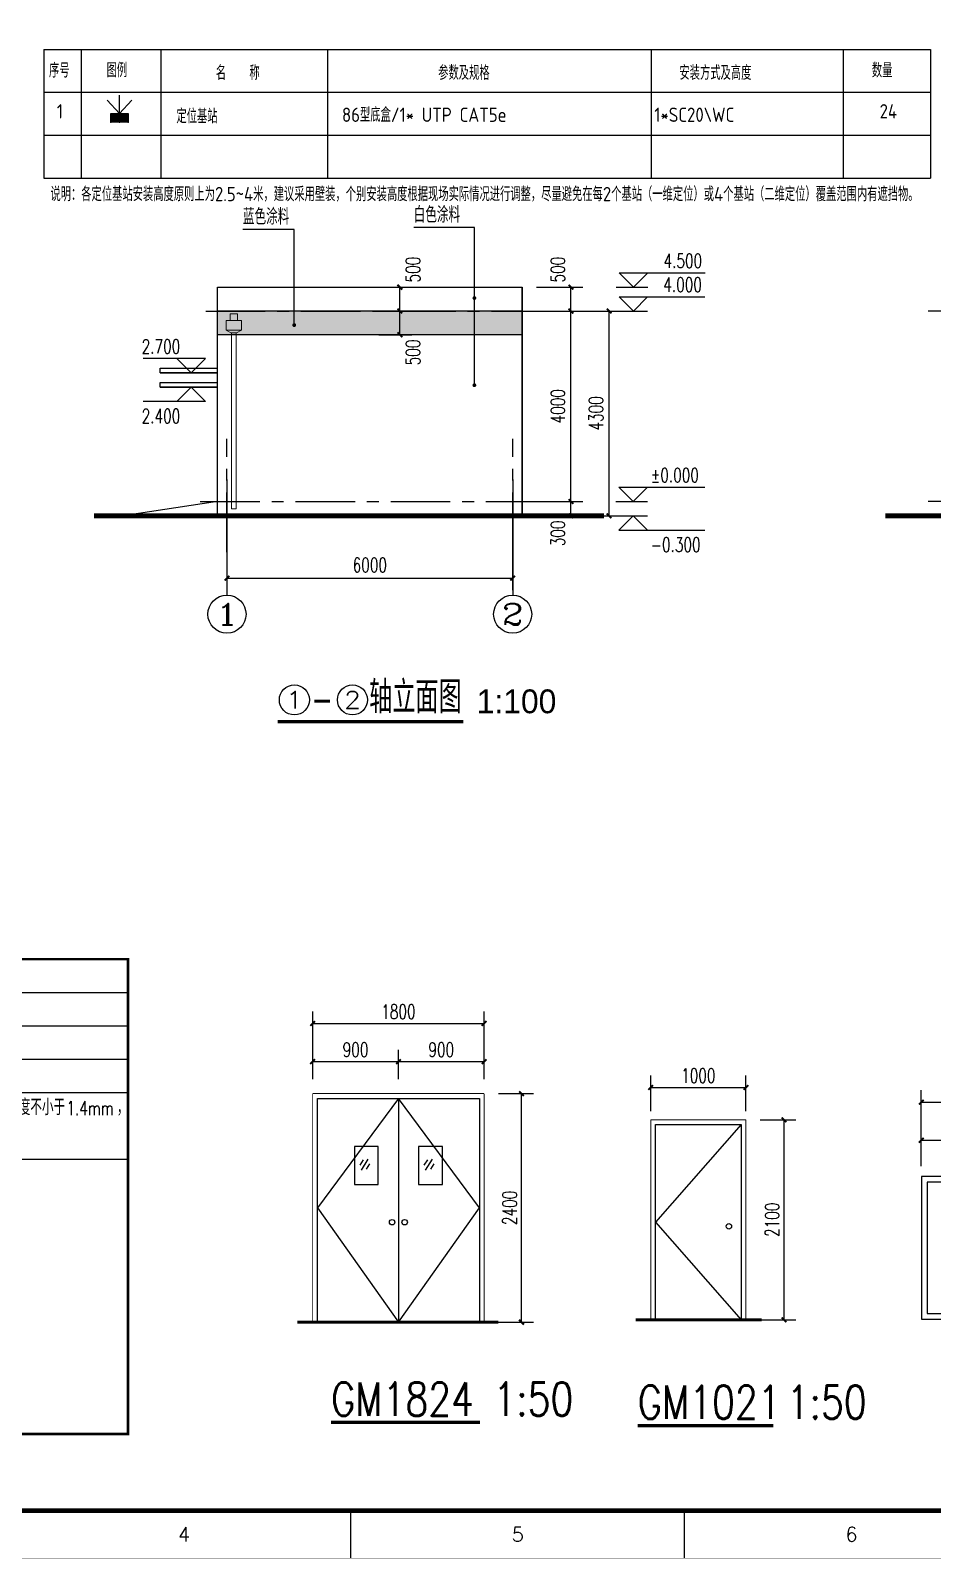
# Model space of a CAD drawing. Header units: millimetres. Extents: x 520869 to 643785, y -152849 to 11200.
# Drawn here: x 559003 to 577944, y -152829 to -120747 of the extents above; entities that cross this region are included whole.
import ezdxf
from ezdxf.enums import TextEntityAlignment as Align

# ---------------------------------------------------------------- set-up
doc = ezdxf.new("R2010")
doc.units = ezdxf.units.MM
doc.header["$LTSCALE"] = 1000
doc.linetypes.add('CENTER', pattern=[2, 1.25, -0.25, 0.25, -0.25])
doc.linetypes.add('DOTE', pattern=[2.42, 2, -0.2, 0.02, -0.2])
doc.layers.get('0').update_dxf_attribs({"color": 8})
doc.layers.get('DEFPOINTS').update_dxf_attribs({"color": 8})
for name, color, linetype in [('-人员定位', 6, 'Continuous'), ('-人员定位标注', 4, 'Continuous'), ('3T_WOOD', 8, 'Continuous'), ('AXIS', 8, 'Continuous'), ('AXIS_TEXT', 8, 'Continuous'), ('D', 8, 'Continuous'), ('DIM_ELEV', 8, 'Continuous'), ('DIM_LEAD', 8, 'Continuous'), ('DIM_SYMB', 8, 'Continuous'), ('DOTE', 8, 'CENTER'), ('E_WINDOW', 8, 'Continuous'), ('LATRINE', 8, 'Continuous'), ('PUB_DIM', 8, 'Continuous'), ('PUB_HATCH', 8, 'Continuous'), ('PUB_TAB', 8, 'Continuous'), ('PUB_TEXT', 8, 'Continuous'), ('TEXT', 8, 'Continuous'), ('txt', 8, 'Continuous'), ('WALL', 8, 'Continuous'), ('填充', 8, 'Continuous'), ('门窗', 8, 'Continuous')]:
    doc.layers.add(name, color=color, linetype=linetype)
doc.layers.add('常规模型', color=8, linetype='Continuous', lineweight=18)
doc.styles.add('-GBCBIGGBENOR', font='gbenor.shx', dxfattribs={"width": 0.7, "bigfont": 'gbcbig.shx'})
doc.styles.add('_HZTXT', font='txt.shx', dxfattribs={"width": 0.8, "bigfont": 'HZTXT.shx'})
doc.styles.add('_TCH_AXIS', font='COMPLEX', dxfattribs={"bigfont": 'GBCBIG'})
doc.styles.add('_TCH_DIM', font='SIMPLEX', dxfattribs={"bigfont": 'GBCBIG'})
doc.styles.add('_TCH_DIM_T3', font='SIMPLEX', dxfattribs={"width": 0.705882, "bigfont": 'GBCBIG'})
doc.styles.add('_TCH_WDTABLE', font='SIMPLEX', dxfattribs={"bigfont": 'GBCBIG'})
doc.styles.add('gedi', font='geditxt.shx', dxfattribs={"width": 0.8, "bigfont": 'hz.shx'})
doc.styles.add('HZTXT', font='haiwenrs.shx', dxfattribs={"bigfont": 'haiwenhz.shx'})
doc.styles.get("Standard").update_dxf_attribs({"font": 'txt', "bigfont": 'gbcbig.shx'})
doc.dimstyles.new('_TCH_ARCH&&100', dxfattribs={"dimtxt": 297.5, "dimasz": 100, "dimexe": 250, "dimexo": 300, "dimgap": 126.25, "dimtad": 1, "dimdec": 0, "dimzin": 0, "dimdsep": 46, "dimtxsty": '_TCH_DIM_T3', "dimblk": 'ARCHTICK', "dimcen": 0.09, "dimclrt": 7, "dimazin": 2, "dimtfac": 1, "dimtdec": 0, "dimtix": 1, "dimtmove": 2, "dimatfit": 3, "dimfxl": 0, "dimtolj": 1, "dimtzin": 0, "dimarcsym": 0})
doc.dimstyles.new('_TCH_ARCH&&50', dxfattribs={"dimtxt": 148.75, "dimasz": 50, "dimexe": 125, "dimexo": 150, "dimgap": 50, "dimtad": 1, "dimdec": 0, "dimzin": 0, "dimdsep": 46, "dimtxsty": '_TCH_DIM_T3', "dimblk": 'ARCHTICK', "dimcen": 0.09, "dimclrt": 7, "dimazin": 2, "dimtfac": 1, "dimtdec": 0, "dimtix": 1, "dimtmove": 2, "dimatfit": 3, "dimfxl": 0, "dimtolj": 1, "dimtzin": 0, "dimarcsym": 0})

# ---------------------------------------------------------------- blocks, each defined once
blk = doc.blocks.new('GEDI_WK_A1')
at = {"color": 3}
for p, q in [((280.33, 0), (280.33, 10)), ((350.42, 0), (350.42, 10))]:
    blk.add_line(p, q, dxfattribs=at)
for points, const_width in [([(0, 0), (841, 0), (841, 594), (0, 594)], 0.1), ([(25, 10), (831, 10), (831, 584), (25, 584)], 1)]:
    blk.add_lwpolyline(points, close=True, dxfattribs=dict(at, const_width=const_width))
for s, p in [('4', (245.29, 5)), ('5', (315.38, 5)), ('6', (385.46, 5))]:
    blk.add_text(s, height=3, dxfattribs=at).set_placement(p, align=Align.MIDDLE)
blk = doc.blocks.new('_ArchTick')
at = {"color": 0, "linetype": 'ByBlock', "const_width": 0.4}
blk.add_lwpolyline([(-0.5, -0.5), (0.5, 0.5)], dxfattribs=at)
blk = doc.blocks.new('*D114')
at = {"layer": 'DEFPOINTS', "color": 0, "transparency": 16777216}
for p in [(1159, 2471), (159, 2074), (1159, 2074)]:
    blk.add_point(p, dxfattribs=at)
at = {"layer": 'PUB_DIM', "color": 0, "lineweight": -2, "transparency": 16777216}
for p, q in [((159, 2224), (159, 2596)), ((1159, 2224), (1159, 2596)), ((159, 2471), (1159, 2471))]:
    blk.add_line(p, q, dxfattribs=at)
at = {"layer": 'PUB_DIM', "color": 0, "lineweight": -2, "transparency": 16777216, "xscale": 50, "yscale": 50, "zscale": 50, "rotation": 180}
blk.add_blockref('_ArchTick', (159, 2471), dxfattribs=at)
at = {"layer": 'PUB_DIM', "color": 0, "lineweight": -2, "transparency": 16777216, "xscale": 50, "yscale": 50, "zscale": 50}
blk.add_blockref('_ArchTick', (1159, 2471), dxfattribs=at)
at = {"layer": 'PUB_DIM', "color": 7, "transparency": 16777216, "insert": (659, 2596), "char_height": 148.8, "attachment_point": 5, "style": '_TCH_DIM_T3'}
blk.add_mtext('\\A1;1000', dxfattribs=at)
blk = doc.blocks.new('*D115')
at = {"layer": 'DEFPOINTS', "color": 0, "transparency": 16777216}
for p in [(1159, 2132), (1559, 2132), (1159, 32)]:
    blk.add_point(p, dxfattribs=at)
at = {"layer": 'PUB_DIM', "color": 0, "lineweight": -2, "transparency": 16777216}
for p, q in [((1309, 2132), (1684, 2132)), ((1559, 32), (1559, 2132)), ((1309, 32), (1684, 32))]:
    blk.add_line(p, q, dxfattribs=at)
at = {"layer": 'PUB_DIM', "color": 0, "lineweight": -2, "transparency": 16777216, "xscale": 50, "yscale": 50, "zscale": 50}
for p, rotation in [((1559, 2132), 90), ((1559, 32), 270)]:
    blk.add_blockref('_ArchTick', p, dxfattribs=dict(at, rotation=rotation))
at = {"layer": 'PUB_DIM', "color": 7, "transparency": 16777216, "insert": (1435, 1082), "char_height": 148.8, "attachment_point": 5, "rotation": 90, "style": '_TCH_DIM_T3'}
blk.add_mtext('\\A1;2100', dxfattribs=at)
blk = doc.blocks.new('*D116')
at = {"layer": 'DEFPOINTS', "color": 0, "transparency": 16777216}
for p in [(1962, 2432), (2355, 2432), (1962, 32)]:
    blk.add_point(p, dxfattribs=at)
at = {"layer": 'PUB_DIM', "color": 0, "lineweight": -2, "transparency": 16777216}
for p, q in [((2112, 2432), (2480, 2432)), ((2355, 32), (2355, 2432)), ((2112, 32), (2480, 32))]:
    blk.add_line(p, q, dxfattribs=at)
at = {"layer": 'PUB_DIM', "color": 0, "lineweight": -2, "transparency": 16777216, "xscale": 50, "yscale": 50, "zscale": 50}
for p, rotation in [((2355, 2432), 90), ((2355, 32), 270)]:
    blk.add_blockref('_ArchTick', p, dxfattribs=dict(at, rotation=rotation))
at = {"layer": 'PUB_DIM', "color": 7, "transparency": 16777216, "insert": (2231, 1232), "char_height": 148.8, "attachment_point": 5, "rotation": 90, "style": '_TCH_DIM_T3'}
blk.add_mtext('\\A1;2400', dxfattribs=at)
blk = doc.blocks.new('*D117')
at = {"layer": 'DEFPOINTS', "color": 0, "transparency": 16777216}
for p in [(1062, 2768), (162, 2432), (1062, 2432)]:
    blk.add_point(p, dxfattribs=at)
at = {"layer": 'PUB_DIM', "color": 0, "lineweight": -2, "transparency": 16777216}
for p, q in [((162, 2582), (162, 2893)), ((1062, 2582), (1062, 2893)), ((162, 2768), (1062, 2768))]:
    blk.add_line(p, q, dxfattribs=at)
at = {"layer": 'PUB_DIM', "color": 0, "lineweight": -2, "transparency": 16777216, "xscale": 50, "yscale": 50, "zscale": 50, "rotation": 180}
blk.add_blockref('_ArchTick', (162, 2768), dxfattribs=at)
at = {"layer": 'PUB_DIM', "color": 0, "lineweight": -2, "transparency": 16777216, "xscale": 50, "yscale": 50, "zscale": 50}
blk.add_blockref('_ArchTick', (1062, 2768), dxfattribs=at)
at = {"layer": 'PUB_DIM', "color": 7, "transparency": 16777216, "insert": (612, 2893), "char_height": 148.8, "attachment_point": 5, "style": '_TCH_DIM_T3'}
blk.add_mtext('\\A1;900', dxfattribs=at)
blk = doc.blocks.new('*D118')
at = {"layer": 'DEFPOINTS', "color": 0, "transparency": 16777216}
for p in [(1962, 2768), (1062, 2432), (1962, 2432)]:
    blk.add_point(p, dxfattribs=at)
at = {"layer": 'PUB_DIM', "color": 0, "lineweight": -2, "transparency": 16777216}
for p, q in [((1062, 2582), (1062, 2893)), ((1962, 2582), (1962, 2893)), ((1062, 2768), (1962, 2768))]:
    blk.add_line(p, q, dxfattribs=at)
at = {"layer": 'PUB_DIM', "color": 0, "lineweight": -2, "transparency": 16777216, "xscale": 50, "yscale": 50, "zscale": 50, "rotation": 180}
blk.add_blockref('_ArchTick', (1062, 2768), dxfattribs=at)
at = {"layer": 'PUB_DIM', "color": 0, "lineweight": -2, "transparency": 16777216, "xscale": 50, "yscale": 50, "zscale": 50}
blk.add_blockref('_ArchTick', (1962, 2768), dxfattribs=at)
at = {"layer": 'PUB_DIM', "color": 7, "transparency": 16777216, "insert": (1512, 2893), "char_height": 148.8, "attachment_point": 5, "style": '_TCH_DIM_T3'}
blk.add_mtext('\\A1;900', dxfattribs=at)
blk = doc.blocks.new('*D119')
at = {"layer": 'DEFPOINTS', "color": 0, "transparency": 16777216}
for p in [(1962, 3168), (162, 2653), (1962, 2653)]:
    blk.add_point(p, dxfattribs=at)
at = {"layer": 'PUB_DIM', "color": 0, "lineweight": -2, "transparency": 16777216}
for p, q in [((162, 2803), (162, 3293)), ((1962, 2803), (1962, 3293)), ((162, 3168), (1962, 3168))]:
    blk.add_line(p, q, dxfattribs=at)
at = {"layer": 'PUB_DIM', "color": 0, "lineweight": -2, "transparency": 16777216, "xscale": 50, "yscale": 50, "zscale": 50, "rotation": 180}
blk.add_blockref('_ArchTick', (162, 3168), dxfattribs=at)
at = {"layer": 'PUB_DIM', "color": 0, "lineweight": -2, "transparency": 16777216, "xscale": 50, "yscale": 50, "zscale": 50}
blk.add_blockref('_ArchTick', (1962, 3168), dxfattribs=at)
at = {"layer": 'PUB_DIM', "color": 7, "transparency": 16777216, "insert": (1062, 3293), "char_height": 148.8, "attachment_point": 5, "style": '_TCH_DIM_T3'}
blk.add_mtext('\\A1;1800', dxfattribs=at)
blk = doc.blocks.new('*D120')
at = {"layer": 'DEFPOINTS', "color": 0, "transparency": 16777216}
for p in [(1795, 1532), (2225, 1532), (1795, 32)]:
    blk.add_point(p, dxfattribs=at)
at = {"layer": 'PUB_DIM', "color": 0, "lineweight": -2, "transparency": 16777216}
for p, q in [((1945, 1532), (2350, 1532)), ((2225, 32), (2225, 1532)), ((1945, 32), (2350, 32))]:
    blk.add_line(p, q, dxfattribs=at)
at = {"layer": 'PUB_DIM', "color": 0, "lineweight": -2, "transparency": 16777216, "xscale": 50, "yscale": 50, "zscale": 50}
for p, rotation in [((2225, 1532), 90), ((2225, 32), 270)]:
    blk.add_blockref('_ArchTick', p, dxfattribs=dict(at, rotation=rotation))
at = {"layer": 'PUB_DIM', "color": 7, "transparency": 16777216, "insert": (2101, 782), "char_height": 148.8, "attachment_point": 5, "rotation": 90, "style": '_TCH_DIM_T3'}
blk.add_mtext('\\A1;1500', dxfattribs=at)
blk = doc.blocks.new('*D121')
at = {"layer": 'DEFPOINTS', "color": 0, "transparency": 16777216}
for p in [(1832, 1911), (932, 1490), (1832, 1490)]:
    blk.add_point(p, dxfattribs=at)
at = {"layer": 'PUB_DIM', "color": 0, "lineweight": -2, "transparency": 16777216}
for p, q in [((932, 1640), (932, 2036)), ((1832, 1640), (1832, 2036)), ((932, 1911), (1832, 1911))]:
    blk.add_line(p, q, dxfattribs=at)
at = {"layer": 'PUB_DIM', "color": 0, "lineweight": -2, "transparency": 16777216, "xscale": 50, "yscale": 50, "zscale": 50, "rotation": 180}
blk.add_blockref('_ArchTick', (932, 1911), dxfattribs=at)
at = {"layer": 'PUB_DIM', "color": 0, "lineweight": -2, "transparency": 16777216, "xscale": 50, "yscale": 50, "zscale": 50}
blk.add_blockref('_ArchTick', (1832, 1911), dxfattribs=at)
at = {"layer": 'PUB_DIM', "color": 7, "transparency": 16777216, "insert": (1382, 2036), "char_height": 148.8, "attachment_point": 5, "style": '_TCH_DIM_T3'}
blk.add_mtext('\\A1;900', dxfattribs=at)
blk = doc.blocks.new('*D122')
at = {"layer": 'DEFPOINTS', "color": 0, "transparency": 16777216}
for p in [(932, 1911), (32, 1490), (932, 1490)]:
    blk.add_point(p, dxfattribs=at)
at = {"layer": 'PUB_DIM', "color": 0, "lineweight": -2, "transparency": 16777216}
for p, q in [((32, 1640), (32, 2036)), ((932, 1640), (932, 2036)), ((32, 1911), (932, 1911))]:
    blk.add_line(p, q, dxfattribs=at)
at = {"layer": 'PUB_DIM', "color": 0, "lineweight": -2, "transparency": 16777216, "xscale": 50, "yscale": 50, "zscale": 50, "rotation": 180}
blk.add_blockref('_ArchTick', (32, 1911), dxfattribs=at)
at = {"layer": 'PUB_DIM', "color": 0, "lineweight": -2, "transparency": 16777216, "xscale": 50, "yscale": 50, "zscale": 50}
blk.add_blockref('_ArchTick', (932, 1911), dxfattribs=at)
at = {"layer": 'PUB_DIM', "color": 7, "transparency": 16777216, "insert": (482, 2036), "char_height": 148.8, "attachment_point": 5, "style": '_TCH_DIM_T3'}
blk.add_mtext('\\A1;900', dxfattribs=at)
blk = doc.blocks.new('*D123')
at = {"layer": 'DEFPOINTS', "color": 0, "transparency": 16777216}
for p in [(1832, 2311), (32, 1796), (1832, 1796)]:
    blk.add_point(p, dxfattribs=at)
at = {"layer": 'PUB_DIM', "color": 0, "lineweight": -2, "transparency": 16777216}
for p, q in [((32, 1946), (32, 2436)), ((1832, 1946), (1832, 2436)), ((32, 2311), (1832, 2311))]:
    blk.add_line(p, q, dxfattribs=at)
at = {"layer": 'PUB_DIM', "color": 0, "lineweight": -2, "transparency": 16777216, "xscale": 50, "yscale": 50, "zscale": 50, "rotation": 180}
blk.add_blockref('_ArchTick', (32, 2311), dxfattribs=at)
at = {"layer": 'PUB_DIM', "color": 0, "lineweight": -2, "transparency": 16777216, "xscale": 50, "yscale": 50, "zscale": 50}
blk.add_blockref('_ArchTick', (1832, 2311), dxfattribs=at)
at = {"layer": 'PUB_DIM', "color": 7, "transparency": 16777216, "insert": (932, 2436), "char_height": 148.8, "attachment_point": 5, "style": '_TCH_DIM_T3'}
blk.add_mtext('\\A1;1800', dxfattribs=at)
blk = doc.blocks.new('A$C2A62706D')
at = {"layer": 'PUB_TAB', "color": 7, "const_width": 25}
blk.add_lwpolyline([(12, 12), (9512, 12), (9512, 4997), (12, 4997)], close=True, dxfattribs=at)
at = {"layer": 'PUB_TAB', "color": 7}
for points in [[(12, 4647), (9512, 4647)], [(512, 4647), (512, 12)], [(1512, 4647), (1512, 2897)], [(3012, 4647), (3012, 2897)], [(3512, 4647), (3512, 2897)], [(6157, 4647), (6157, 2897)], [(12, 4297), (9512, 4297)], [(512, 3947), (9512, 3947)], [(512, 3947), (9512, 3947)], [(512, 3947), (9512, 3947)], [(512, 3947), (9512, 3947)], [(12, 3597), (9512, 3597)], [(512, 3597), (9512, 3597)], [(512, 3597), (9512, 3597)], [(12, 2897), (9512, 2897)], [(12, 2897), (9512, 2897)], [(512, 2897), (9512, 2897)], [(512, 2897), (9512, 2897)], [(512, 2897), (9512, 2897)]]:
    blk.add_lwpolyline(points, dxfattribs=at)
for s, height, p in [('1.', 150, (688, 2537)), ('本工程门窗洞口尺寸', 144.7, (988, 2537)), ('数量', 144.7, (2011, 2537)), ('立面分格', 144.7, (2297, 2537)), ('开启方式', 144.7, (2793, 2537)), ('框料型材及玻璃参数', 144.7, (3289, 2537)), ('颜色等有关技术要求详见', 144.68, (4312, 2537)), ('<', 150, (5471, 2537)), ('门窗表及门窗大样', 144.7, (5596, 2537)), ('>.', 150, (6438, 2537)), ('2.', 150, (688, 2327)), ('物理性能指标', 144.7, (1038, 2327)), (':', 150, (1670, 2327)), (',', 150, (1936, 2537)), (',', 150, (2222, 2537)), (',', 150, (2718, 2537)), (',', 150, (3214, 2537)), (',', 150, (4237, 2537)), ('(1)', 150, (988, 2117)), ('本工程基本风压值为', 144.7, (1288, 2117)), ('0.50', 150, (2386, 2117)), ('KN/m', 150, (2986, 2117)), ('2', 75, (3586, 2192)), (';', 150, (3636, 2117)), ('(2)', 150, (988, 1907)), ('外门窗气密性能不低于', 144.7, (1338, 1907)), ('4', 150, (2542, 1907)), ('级', 145, (2842, 1907)), ('水密性能不低于', 144.7, (3022, 1907)), ('3', 150, (3909, 1907)), ('级', 145, (4209, 1907)), ('抗风压性能', 144.7, (4389, 1907)), ('P', 150, (4916, 1907)), ('3', 75, (5066, 1907)), ('不低于', 144.7, (5116, 1907)), ('4', 150, (5582, 1907)), ('级', 145, (5882, 1907)), (';', 150, (5987, 1907)), ('(3)', 150, (988, 1697)), ('本工程所有门窗的选用均应满足抗风压性能', 144.68, (1338, 1697)), (',', 150, (2947, 1907)), ('水密性能', 144.7, (3414, 1697)), ('气密性能', 144.7, (3911, 1697)), (',', 150, (4314, 1907)), ('热工性能', 144.7, (4407, 1697)), ('隔声性能', 144.7, (4903, 1697)), ('采光性能', 144.7, (5399, 1697)), ('保温性能等国家及行业现行相关技术标准及要求', 144.68, (5896, 1697)), ('3.', 150, (688, 1487)), ('外观颜色要求', 144.7, (1038, 1487)), (',', 150, (3339, 1697)), (',', 150, (3836, 1697)), (',', 150, (4332, 1697)), (',', 150, (4828, 1697)), (',', 150, (5324, 1697)), (',', 150, (5821, 1697)), ('.', 150, (8107, 1697)), ('(1)', 150, (988, 1277)), (':', 150, (1670, 1487)), ('本工程门窗材料说明详见门窗表', 144.68, (1288, 1277)), (',', 150, (2763, 1277)), ('防火门均采用专业厂家生产的钢质防火门', 144.68, (2838, 1277)), (',', 150, (4734, 1277)), ('窗为', 144.7, (4809, 1277)), ('断桥铝合金', 144.7, (5169, 1277)), ('窗', 145, (5846, 1277)), (';', 150, (5951, 1277)), ('(2)', 150, (988, 1067)), ('除特别说明外', 144.7, (1338, 1067)), ('本工程的外门为', 144.7, (2045, 1067)), ('浅灰原', 144.7, (2932, 1067)), ('色', 145, (3398, 1067)), (';', 150, (3504, 1067)), ('外窗', 144.7, (3579, 1067)), ('(', 150, (3789, 1067)), ('框', 145, (3889, 1067)), (')', 150, (3995, 1067)), ('为', 145, (4095, 1067)), ('白', 145, (4350, 1067)), ('色', 145, (4605, 1067)), (';', 150, (4711, 1067)), ('_', 150, (5019, 1277)), ('_', 150, (5696, 1277)), ('(3)', 150, (988, 857)), ('除特别说明外', 144.7, (1338, 857)), (',', 150, (1970, 1067)), ('本工程的内门', 144.7, (2045, 857)), ('(', 150, (2677, 857)), ('框', 145, (2777, 857)), ('_', 150, (2782, 1067)), (')', 150, (2882, 857)), ('为', 145, (2982, 857)), ('浅灰原', 144.7, (3238, 857)), ('_', 150, (3248, 1067)), ('色', 145, (3704, 857)), ('内窗', 144.7, (3884, 857)), ('(', 150, (4095, 857)), ('框', 145, (4195, 857)), ('_', 150, (4200, 1067)), (')', 150, (4300, 857)), ('为', 145, (4400, 857)), ('_', 150, (4455, 1067)), ('白', 145, (4655, 857)), ('色', 145, (4911, 857)), ('(4)', 150, (988, 647)), ('本工程门窗框料及玻璃颜色应全厂统一', 144.68, (1338, 647)), (',', 150, (1970, 857)), ('_', 150, (3088, 857)), ('_', 150, (3554, 857)), (';', 150, (3809, 857)), ('_', 150, (4505, 857)), ('_', 150, (4761, 857)), (';', 150, (5016, 857)), ('.', 150, (3129, 647)), ('4.', 150, (688, 437)), ('所有电动百叶窗做法详见暖通专业图纸', 144.68, (1038, 437)), ('5.', 150, (688, 227)), ('所有门窗均满足（', 144.7, (1038, 227)), ('中电四会', 144.7, (2031, 227)), ('2x400MW', 150, (2452, 227)), ('.', 150, (2829, 437)), ('级燃气热电冷联产项目', 144.7, (3502, 227)), ('EPC', 150, (4555, 227)), ('总承包合同书）技术规范书要求', 144.68, (5005, 227)), ('.', 150, (6480, 227))]:
    blk.add_text(s, height=height).set_placement(p)
for s, height, p in [('建筑门窗表', 241.1, (4337, 4697)), ('类型', 168.8, (153, 4384)), ('设计编号', 168.8, (779, 4384)), ('洞口尺寸', 168.8, (1719, 4384)), ('(', 175, (2210, 4384)), ('宽', 169, (2327, 4384)), ('X', 175, (2450, 4384)), ('高', 169, (2625, 4384)), (')', 175, (2748, 4384)), ('数量', 168.8, (3149, 4384)), ('选用图集', 168.8, (4453, 4384)), ('说', 169, (7290, 4384)), ('明', 169, (7763, 4384)), ('设计', 192.9, (120, 2040)), ('说明', 192.9, (138, 1760))]:
    blk.add_text(s, height=height, dxfattribs=at).set_placement(p)
at = {"layer": 'PUB_TAB', "color": 2, "style": '_TCH_WDTABLE', "width": 0.705882}
for s, p in [('GM1824', (762, 4042)), ('GM1021', (758, 3695)), ('LC1815', (763, 3143))]:
    blk.add_text(s, height=148.8, dxfattribs=at).set_placement(p)
at = {"layer": 'PUB_TAB', "style": '_TCH_WDTABLE', "width": 0.705882}
for s, height, p in [('1800X2400', 148.8, (1898, 4045)), ('1', 149, (3261, 4045)), ('04J602-1', 148.8, (4195, 4025)), ('PM232', 148.8, (5080, 4025)), ('1000X2100', 148.8, (1911, 3697)), ('1', 149, (3261, 3695)), ('04J602-1', 148.8, (4204, 3695)), ('PM203', 148.8, (5089, 3695)), (',80', 148.8, (7265, 3359)), ('1.4mm', 148.8, (8866, 3359)), ('1800X1500', 148.8, (1908, 3143)), ('2', 149, (3266, 3149))]:
    blk.add_text(s, height=height, dxfattribs=at).set_placement(p)
at = {"layer": 'PUB_TAB', "style": '_TCH_WDTABLE'}
for s, height, p in [('参国标', 168.8, (3826, 4025)), ('晨灰色成品双扇钢门', 168.8, (6232, 4037)), ('门', 169, (195, 3715)), ('参国标', 168.8, (3836, 3695)), ('晨灰色成品单扇钢门', 168.8, (6239, 3699)), ('断桥铝合金推拉窗', 168.8, (6282, 3359)), ('系列，铝型材厚度不小于', 168.79, (7515, 3359)), ('，', 169, (9396, 3359)), ('窗', 169, (206, 3153)), ('玻璃采用双层真空安全钢化玻璃。', 168.79, (6284, 3057))]:
    blk.add_text(s, height=height, dxfattribs=at).set_placement(p)
at = {"layer": 'TEXT', "style": '_TCH_DIM'}
blk.add_text('国标', height=168.8, dxfattribs=at).set_placement((3784, 3168))
at = {"layer": 'TEXT', "style": '_TCH_DIM', "width": 0.705882}
for s, height, p in [('02J603-1(110', 148.75, (4030, 3168)), ('1815)', 148.8, (5340, 3168))]:
    blk.add_text(s, height=height, dxfattribs=at).set_placement(p)
blk = doc.blocks.new('*D36')
at = {"layer": 'DEFPOINTS', "color": 0, "transparency": 16777216}
for p in [(566019, -126636), (566759, -126636), (566019, -127136)]:
    blk.add_point(p, dxfattribs=at)
at = {"layer": 'PUB_DIM', "color": 0, "lineweight": -2, "transparency": 16777216}
for p, q in [((566319, -126636), (567009, -126636)), ((566759, -127136), (566759, -126636)), ((566319, -127136), (567009, -127136))]:
    blk.add_line(p, q, dxfattribs=at)
at = {"layer": 'PUB_DIM', "color": 0, "lineweight": -2, "transparency": 16777216, "xscale": 100, "yscale": 100, "zscale": 100}
for p, rotation in [((566759, -126636), 90), ((566759, -127136), 270)]:
    blk.add_blockref('_ArchTick', p, dxfattribs=dict(at, rotation=rotation))
at = {"layer": 'PUB_DIM', "color": 7, "transparency": 16777216, "insert": (567034, -127506), "char_height": 297.5, "attachment_point": 5, "rotation": 90, "style": '_TCH_DIM_T3'}
blk.add_mtext('\\A1;500', dxfattribs=at)
blk = doc.blocks.new('*D37')
at = {"layer": 'DEFPOINTS', "color": 0, "transparency": 16777216}
for p in [(566019, -126136), (566759, -126136), (566019, -126636)]:
    blk.add_point(p, dxfattribs=at)
at = {"layer": 'PUB_DIM', "color": 0, "lineweight": -2, "transparency": 16777216}
for p, q in [((566319, -126136), (567009, -126136)), ((566759, -126636), (566759, -126136)), ((566319, -126636), (567009, -126636))]:
    blk.add_line(p, q, dxfattribs=at)
at = {"layer": 'PUB_DIM', "color": 0, "lineweight": -2, "transparency": 16777216, "xscale": 100, "yscale": 100, "zscale": 100}
for p, rotation in [((566759, -126136), 90), ((566759, -126636), 270)]:
    blk.add_blockref('_ArchTick', p, dxfattribs=dict(at, rotation=rotation))
at = {"layer": 'PUB_DIM', "color": 7, "transparency": 16777216, "insert": (567034, -125766), "char_height": 297.5, "attachment_point": 5, "rotation": 90, "style": '_TCH_DIM_T3'}
blk.add_mtext('\\A1;500', dxfattribs=at)
blk = doc.blocks.new('*D38')
at = {"layer": 'DEFPOINTS', "color": 0, "transparency": 16777216}
for p in [(569719, -126636), (571153, -126636), (569719, -130936)]:
    blk.add_point(p, dxfattribs=at)
at = {"layer": 'PUB_DIM', "color": 0, "lineweight": -2, "transparency": 16777216}
for p, q in [((570019, -126636), (571403, -126636)), ((571153, -130936), (571153, -126636)), ((570019, -130936), (571403, -130936))]:
    blk.add_line(p, q, dxfattribs=at)
at = {"layer": 'PUB_DIM', "color": 0, "lineweight": -2, "transparency": 16777216, "xscale": 100, "yscale": 100, "zscale": 100}
for p, rotation in [((571153, -126636), 90), ((571153, -130936), 270)]:
    blk.add_blockref('_ArchTick', p, dxfattribs=dict(at, rotation=rotation))
at = {"layer": 'PUB_DIM', "color": 7, "transparency": 16777216, "insert": (570878, -128786), "char_height": 297.5, "attachment_point": 5, "rotation": 90, "style": '_TCH_DIM_T3'}
blk.add_mtext('\\A1;4300', dxfattribs=at)
blk = doc.blocks.new('*D39')
at = {"layer": 'DEFPOINTS', "color": 0, "transparency": 16777216}
for p in [(569328, -126136), (570353, -126136), (569328, -126636)]:
    blk.add_point(p, dxfattribs=at)
at = {"layer": 'PUB_DIM', "color": 0, "lineweight": -2, "transparency": 16777216}
for p, q in [((569628, -126136), (570603, -126136)), ((570353, -126636), (570353, -126136)), ((569628, -126636), (570603, -126636))]:
    blk.add_line(p, q, dxfattribs=at)
at = {"layer": 'PUB_DIM', "color": 0, "lineweight": -2, "transparency": 16777216, "xscale": 100, "yscale": 100, "zscale": 100}
for p, rotation in [((570353, -126136), 90), ((570353, -126636), 270)]:
    blk.add_blockref('_ArchTick', p, dxfattribs=dict(at, rotation=rotation))
at = {"layer": 'PUB_DIM', "color": 7, "transparency": 16777216, "insert": (570078, -125766), "char_height": 297.5, "attachment_point": 5, "rotation": 90, "style": '_TCH_DIM_T3'}
blk.add_mtext('\\A1;500', dxfattribs=at)
blk = doc.blocks.new('*D40')
at = {"layer": 'DEFPOINTS', "color": 0, "transparency": 16777216}
for p in [(569328, -126636), (570353, -126636), (569328, -130636)]:
    blk.add_point(p, dxfattribs=at)
at = {"layer": 'PUB_DIM', "color": 0, "lineweight": -2, "transparency": 16777216}
for p, q in [((569628, -126636), (570603, -126636)), ((570353, -130636), (570353, -126636)), ((569628, -130636), (570603, -130636))]:
    blk.add_line(p, q, dxfattribs=at)
at = {"layer": 'PUB_DIM', "color": 0, "lineweight": -2, "transparency": 16777216, "xscale": 100, "yscale": 100, "zscale": 100}
for p, rotation in [((570353, -126636), 90), ((570353, -130636), 270)]:
    blk.add_blockref('_ArchTick', p, dxfattribs=dict(at, rotation=rotation))
at = {"layer": 'PUB_DIM', "color": 7, "transparency": 16777216, "insert": (570078, -128636), "char_height": 297.5, "attachment_point": 5, "rotation": 90, "style": '_TCH_DIM_T3'}
blk.add_mtext('\\A1;4000', dxfattribs=at)
blk = doc.blocks.new('*D41')
at = {"layer": 'DEFPOINTS', "color": 0, "transparency": 16777216}
for p in [(569328, -130636), (570353, -130636), (569328, -130936)]:
    blk.add_point(p, dxfattribs=at)
at = {"layer": 'PUB_DIM', "color": 0, "lineweight": -2, "transparency": 16777216}
for p, q in [((569628, -130636), (570603, -130636)), ((570353, -130936), (570353, -130636)), ((569628, -130936), (570603, -130936))]:
    blk.add_line(p, q, dxfattribs=at)
at = {"layer": 'PUB_DIM', "color": 0, "lineweight": -2, "transparency": 16777216, "xscale": 100, "yscale": 100, "zscale": 100}
for p, rotation in [((570353, -130636), 90), ((570353, -130936), 270)]:
    blk.add_blockref('_ArchTick', p, dxfattribs=dict(at, rotation=rotation))
at = {"layer": 'PUB_DIM', "color": 7, "transparency": 16777216, "insert": (570078, -131306), "char_height": 297.5, "attachment_point": 5, "rotation": 90, "style": '_TCH_DIM_T3'}
blk.add_mtext('\\A1;300', dxfattribs=at)
blk = doc.blocks.new('*D42')
at = {"layer": 'DEFPOINTS', "color": 0, "transparency": 16777216}
for p in [(563128, -131375), (569128, -131375), (569128, -132245)]:
    blk.add_point(p, dxfattribs=at)
at = {"layer": 'PUB_DIM', "color": 0, "lineweight": -2, "transparency": 16777216}
for p, q in [((563128, -131675), (563128, -132495)), ((569128, -131675), (569128, -132495)), ((563128, -132245), (569128, -132245))]:
    blk.add_line(p, q, dxfattribs=at)
at = {"layer": 'PUB_DIM', "color": 0, "lineweight": -2, "transparency": 16777216, "xscale": 100, "yscale": 100, "zscale": 100, "rotation": 180}
blk.add_blockref('_ArchTick', (563128, -132245), dxfattribs=at)
at = {"layer": 'PUB_DIM', "color": 0, "lineweight": -2, "transparency": 16777216, "xscale": 100, "yscale": 100, "zscale": 100}
blk.add_blockref('_ArchTick', (569128, -132245), dxfattribs=at)
at = {"layer": 'PUB_DIM', "color": 7, "transparency": 16777216, "insert": (566128, -131970), "char_height": 297.5, "attachment_point": 5, "style": '_TCH_DIM_T3'}
blk.add_mtext('\\A1;6000', dxfattribs=at)
blk = doc.blocks.new('定位基站')
at = {"layer": '-人员定位', "ltscale": 0.01}
h = blk.add_hatch(color=256, dxfattribs=at)
h.dxf.hatch_style = 1
h.paths.add_polyline_path([(406524, 477798), (406524, 477617), (406162, 477617), (406162, 477798)])
at = {"layer": '-人员定位', "color": 6}
for p, q in [((406343, 477798), (406082, 478077)), ((406343, 477798), (406343, 478186)), ((406343, 477798), (406604, 478077)), ((406162, 477798), (406524, 477798)), ((406162, 477617), (406162, 477798)), ((406343, 477995), (406343, 477995)), ((406524, 477798), (406524, 477617)), ((406524, 477617), (406162, 477617))]:
    blk.add_line(p, q, dxfattribs=at)
for p in [(406343, 477798), (406162, 477617), (406343, 477617), (406524, 477617)]:
    blk.add_point(p, dxfattribs=at)
blk = doc.blocks.new('A$C64B35475')
at = {"const_width": 30}
blk.add_lwpolyline([(0, 32.1), (1322.8, 32.1)], dxfattribs=at)
at = {"layer": 'E_WINDOW'}
for p, q in [((209.1, 2082.1), (1109.1, 2082.1)), ((209.1, 32.1), (209.1, 2082.1)), ((1109.1, 2082.1), (1109.1, 32.1))]:
    blk.add_line(p, q, dxfattribs=at)
at = {"layer": 'E_WINDOW', "const_width": 10}
for points in [[(159.1, 2132.1), (1159.1, 2132.1)], [(159.1, 32.1), (159.1, 2132.1)], [(1159.1, 2132.1), (1159.1, 32.1)]]:
    blk.add_lwpolyline(points, dxfattribs=at)
at = {"layer": 'E_WINDOW'}
blk.add_circle((979.4, 1013.6), 28.4, dxfattribs=at)
at = {"layer": 'WALL', "color": 8}
for p, q in [((1109.1, 2082.1), (209.1, 1057.1)), ((209.1, 1057.1), (1109.1, 32.1))]:
    blk.add_line(p, q, dxfattribs=at)
at = {"layer": 'PUB_DIM'}
for p1, p2, distance, text, picture, middle in [((159.1, 2073.6), (1159.1, 2073.6), 397.7, '1000', '*D114', (659.1, 2595.7)), ((1159.1, 32.1), (1159.1, 2132.1), -399.9, '2100', '*D115', (1434.6, 1082.1))]:
    dim = blk.add_aligned_dim(p1=p1, p2=p2, distance=distance, text=text, dimstyle='_TCH_ARCH&&50', dxfattribs=at)
    dim.commit()
    dim.dimension.update_dxf_attribs({"geometry": picture, "text_midpoint": middle})
blk = doc.blocks.new('A$C61024A48')
for p, q in [((691.9, 1738.3), (655.9, 1680.7)), ((742.3, 1743.1), (670.3, 1627.9)), ((760.1, 1695.7), (724.1, 1638.1)), ((1366.2, 1738.3), (1330.2, 1680.7)), ((1416.6, 1743.1), (1344.6, 1627.9)), ((1434.4, 1695.7), (1398.4, 1638.1))]:
    blk.add_line(p, q)
at = {"const_width": 30}
blk.add_lwpolyline([(0, 32.1), (2111.8, 32.1)], dxfattribs=at)
at = {"layer": 'E_WINDOW'}
for p, q in [((211.8, 2382.1), (1911.8, 2382.1)), ((211.8, 32.1), (211.8, 2382.1)), ((1061.8, 2382.1), (1061.8, 32.1)), ((1911.8, 2382.1), (1911.8, 32.1))]:
    blk.add_line(p, q, dxfattribs=at)
at = {"layer": 'E_WINDOW', "const_width": 10}
for points in [[(161.8, 2432.1), (1961.8, 2432.1)], [(161.8, 32.1), (161.8, 2432.1)], [(1961.8, 2432.1), (1961.8, 32.1)]]:
    blk.add_lwpolyline(points, dxfattribs=at)
at = {"layer": 'E_WINDOW'}
for centre in [(996.1, 1082.1), (1127.5, 1082.1)]:
    blk.add_circle(centre, 28.4, dxfattribs=at)
at = {"layer": 'LATRINE'}
for points in [[(599.6, 1477.5), (849.6, 1477.5), (849.6, 1877.5), (599.6, 1877.5)], [(1273.9, 1477.5), (1523.9, 1477.5), (1523.9, 1877.5), (1273.9, 1877.5)]]:
    blk.add_lwpolyline(points, close=True, dxfattribs=at)
at = {"layer": 'WALL', "color": 8}
for p, q in [((1061.8, 2382.1), (211.8, 1232.1)), ((1911.8, 1232.1), (1061.8, 2382.1)), ((211.8, 1232.1), (1061.8, 32.1)), ((1061.8, 32.1), (1911.8, 1232.1))]:
    blk.add_line(p, q, dxfattribs=at)
at = {"layer": 'PUB_DIM'}
for p1, p2, distance, text, picture, middle in [((161.8, 2653), (1961.8, 2653), 515.4, '1800', '*D119', (1061.8, 3292.8)), ((161.8, 2432.1), (1061.8, 2432.1), 336.3, '900', '*D117', (611.8, 2892.8)), ((1061.8, 2432.1), (1961.8, 2432.1), 336.3, '900', '*D118', (1511.8, 2892.8)), ((1961.8, 32.1), (1961.8, 2432.1), -393.7, '2400', '*D116', (2231.1, 1232.1))]:
    dim = blk.add_aligned_dim(p1=p1, p2=p2, distance=distance, text=text, dimstyle='_TCH_ARCH&&50', dxfattribs=at)
    dim.commit()
    dim.dimension.update_dxf_attribs({"geometry": picture, "text_midpoint": middle})
blk = doc.blocks.new('A$C333224F2')
at = {"layer": 'WALL', "color": 8}
for p, q in [((366.5, 735.3), (780.4, 735.3)), ((780.4, 735.3), (655.8, 793.1)), ((1053.8, 735.3), (1178.4, 793.1)), ((1467.7, 735.3), (1053.8, 735.3))]:
    blk.add_line(p, q, dxfattribs=at)
at = {"layer": '门窗', "color": 4}
for p, q in [((872.1, 1472.1), (872.1, 92.1)), ((932.1, 1532.1), (932.1, 32.1))]:
    blk.add_line(p, q, dxfattribs=at)
blk.add_lwpolyline([(32.1, 32.1), (1832.1, 32.1), (1832.1, 1532.1), (32.1, 1532.1)], close=True, dxfattribs=at)
for points in [[(872.1, 1472.1), (92.1, 1472.1), (92.1, 92.1), (872.1, 92.1)], [(932.1, 92.1), (1772.1, 92.1), (1772.1, 1472.1), (932.1, 1472.1)]]:
    blk.add_lwpolyline(points, dxfattribs=at)
at = {"layer": 'PUB_DIM'}
for p1, p2, distance, text, picture, middle in [((32.1, 1796), (1832.1, 1796), 515.4, '1800', '*D123', (932.1, 2435.8)), ((32.1, 1490.1), (932.1, 1490.1), 421.3, '900', '*D122', (482.1, 2035.8)), ((932.1, 1490.1), (1832.1, 1490.1), 421.3, '900', '*D121', (1382.1, 2035.8)), ((1794.8, 32.1), (1794.8, 1532.1), -430.4, '1500', '*D120', (2100.8, 782.1))]:
    dim = blk.add_aligned_dim(p1=p1, p2=p2, distance=distance, text=text, dimstyle='_TCH_ARCH&&50', dxfattribs=at)
    dim.commit()
    dim.dimension.update_dxf_attribs({"geometry": picture, "text_midpoint": middle})

msp = doc.modelspace()

# ---------------------------------------------------------------- hatches: boundary and pattern name
at = {"layer": '填充'}
h = msp.add_hatch(dxfattribs=at)
h.set_pattern_fill('松散材料', color=256, scale=30, style=0)
h.set_pattern_definition([(180, (1052303.81, 66544.953), (-28.125, 56.25), [0, -56.25])])
h.paths.add_polyline_path([(562928.1, -127135.9), (562928.1, -126635.9), (569328.1, -126635.9), (569328.1, -127135.9)])

# ---------------------------------------------------------------- linework, layer by layer
at = {"layer": '-人员定位标注'}
for p, q in [((559283.9, -121143.3), (559283.9, -123843.3)), ((559283.9, -121143.3), (577904.5, -121143.3)), ((560068.7, -121143.3), (560068.7, -123843.3)), ((561737, -121143.3), (561737, -123843.3)), ((565241.8, -121143.3), (565241.8, -123843.3)), ((572038.1, -121143.3), (572038.1, -123843.3)), ((576066.4, -121143.3), (576066.4, -123843.3)), ((577904.5, -121143.3), (577904.5, -123843.3)), ((559283.9, -122043.3), (577904.5, -122043.3)), ((559283.9, -122943.3), (577904.5, -122943.3)), ((559283.9, -123843.3), (577904.5, -123843.3))]:
    msp.add_line(p, q, dxfattribs=at)
at = {"layer": '3T_WOOD'}
for p, q in [((569328.1, -126635.9), (562928.1, -126635.9)), ((569328.1, -127135.9), (562928.1, -127135.9))]:
    msp.add_line(p, q, dxfattribs=at)
at = {"layer": 'AXIS'}
for p, q in [((563128.1, -130175.9), (563128.1, -132601.9)), ((569128.1, -130175.9), (569128.1, -132601.9))]:
    msp.add_line(p, q, dxfattribs=at)
for centre in [(563128.1, -133001.9), (569128.1, -133001.9)]:
    msp.add_circle(centre, 400, dxfattribs=at)
at = {"layer": 'D'}
msp.add_line((562928.1, -130635.9), (560946.3, -130935.9), dxfattribs=at)
at = {"layer": 'DIM_ELEV'}
for p, q in [((562675.6, -127635.9), (561367.5, -127635.9)), ((562375.6, -127935.9), (562075.6, -127635.9)), ((562375.6, -127935.9), (562675.6, -127635.9)), ((562641, -127935.9), (562075.6, -127935.9)), ((562375.6, -128235.9), (562075.6, -128535.9)), ((562641, -128235.9), (562075.6, -128235.9)), ((562375.6, -128235.9), (562675.6, -128535.9)), ((562675.6, -128535.9), (561367.5, -128535.9))]:
    msp.add_line(p, q, dxfattribs=at)
at = {"layer": 'DIM_LEAD'}
for p, q in [((564540.4, -124926.4), (563463.9, -124926.4)), ((564540.4, -126932.1), (564540.4, -124926.4)), ((568324.4, -124885.7), (567051, -124885.7)), ((568324.4, -128193.9), (568324.4, -124885.7)), ((568324.4, -126364.3), (568324.4, -124885.7)), ((568324.4, -128193.9), (568324.4, -124885.7))]:
    msp.add_line(p, q, dxfattribs=at)
at = {"layer": 'DIM_LEAD', "const_width": 40}
for points in [[(568324.4, -126384.3, 1), (568324.4, -126344.3, 1)], [(564540.4, -126952.1, 1), (564540.4, -126912.1, 1)], [(568324.4, -128213.9, 1), (568324.4, -128173.9, 1)], [(568324.4, -128213.9, 1), (568324.4, -128173.9, 1)]]:
    msp.add_lwpolyline(points, format="xyb", close=True, dxfattribs=at)
at = {"layer": 'DIM_SYMB', "const_width": 70}
for points in [[(564193.3, -135256.7), (568092.6, -135256.7)], [(565315, -149971.5), (568441.6, -149971.5)], [(571756.3, -150037.9), (574603, -150037.9)]]:
    msp.add_lwpolyline(points, dxfattribs=at)
at = {"layer": 'DOTE'}
for p, q in [((562682.8, -126635.9), (569675.3, -126635.9)), ((563128.1, -131697.2), (563128.1, -129320.8)), ((569128.1, -131697.2), (569128.1, -129320.8)), ((562567.3, -130635.9), (569675.3, -130635.9))]:
    msp.add_line(p, q, dxfattribs=at)
at = {"layer": 'DOTE', "linetype": 'DOTE'}
for p, q in [((593559.5, -126635.9), (577851.7, -126635.9)), ((593559.5, -130635.9), (577851.7, -130635.9))]:
    msp.add_line(p, q, dxfattribs=at)
at = {"layer": 'PUB_DIM'}
for p, q in [((571667.5, -126135.9), (571367.5, -125835.9)), ((571367.5, -125835.9), (573167.5, -125835.9)), ((571667.5, -126135.9), (571967.5, -125835.9)), ((571301, -126135.9), (571967.5, -126135.9)), ((571663, -126635.9), (571363, -126335.9)), ((571363, -126335.9), (573163, -126335.9)), ((571663, -126635.9), (571963, -126335.9)), ((571296.5, -126635.9), (571963, -126635.9)), ((571660.5, -130635.9), (571360.5, -130335.9)), ((571360.5, -130335.9), (573160.5, -130335.9)), ((571660.5, -130635.9), (571960.5, -130335.9)), ((571294, -130635.9), (571960.5, -130635.9)), ((571294, -130935.9), (571960.5, -130935.9)), ((571660.5, -130935.9), (571360.5, -131235.9)), ((571660.5, -130935.9), (571960.5, -131235.9)), ((571360.5, -131235.9), (573160.5, -131235.9))]:
    msp.add_line(p, q, dxfattribs=at)
at = {"layer": 'PUB_TEXT'}
for centre in [(564543.3, -134801.7), (565763.3, -134801.7)]:
    msp.add_circle(centre, 315, dxfattribs=at)
at = {"layer": 'txt'}
for p, q in [((561728.1, -127935.9), (561728.1, -127835.9)), ((561728.1, -127835.9), (562928.1, -127835.9)), ((562928.1, -127935.9), (561728.1, -127935.9)), ((561728.1, -128235.9), (561728.1, -128135.9)), ((561728.1, -128135.9), (562928.1, -128135.9)), ((562928.1, -128235.9), (561728.1, -128235.9))]:
    msp.add_line(p, q, dxfattribs=at)
at = {"layer": 'WALL'}
for p, q in [((562928.1, -130935.9), (562928.1, -126135.9)), ((562928.1, -126135.9), (569328.1, -126135.9)), ((569328.1, -130965.9), (569328.1, -126135.9)), ((569328.1, -126135.9), (569328.1, -130965.9)), ((561728.1, -127935.9), (561728.1, -127835.9)), ((561728.1, -127835.9), (562028.1, -127835.9)), ((561728.1, -127935.9), (562928.1, -127935.9)), ((561728.1, -128235.9), (561728.1, -128135.9)), ((561728.1, -128135.9), (562028.1, -128135.9)), ((561728.1, -128235.9), (562928.1, -128235.9)), ((563128.1, -130635.9), (563128.1, -130935.9))]:
    msp.add_line(p, q, dxfattribs=at)
at = {"layer": 'WALL', "const_width": 100}
for points in [[(560336.5, -130935.9), (571047.8, -130935.9)], [(576957.8, -130935.9), (593831.8, -130935.9)]]:
    msp.add_lwpolyline(points, dxfattribs=at)
at = {"layer": '常规模型'}
for p, q in [((563196.6, -126695.9), (563346.6, -126695.9)), ((563196.6, -126695.9), (563196.6, -126712)), ((563196.6, -126712), (563196.6, -126755.9)), ((563346.6, -126712), (563346.6, -126695.9)), ((563346.6, -126755.9), (563346.6, -126712)), ((563431.6, -126835.9), (563111.6, -126835.9)), ((563111.6, -127035.9), (563111.6, -126835.9)), ((563111.6, -127035.9), (563211.6, -127095.9)), ((563111.6, -127035.9), (563431.6, -127035.9)), ((563196.6, -126755.9), (563196.6, -126784.8)), ((563196.6, -126784.8), (563196.6, -126815.9)), ((563196.6, -126815.9), (563196.6, -126835.9)), ((563431.6, -127035.9), (563331.6, -127095.9)), ((563346.6, -126784.8), (563346.6, -126755.9)), ((563346.6, -126815.9), (563346.6, -126784.8)), ((563346.6, -126835.9), (563346.6, -126815.9)), ((563431.6, -127035.9), (563431.6, -126835.9)), ((563211.6, -127095.9), (563331.6, -127095.9)), ((563221.6, -127195.9), (563221.6, -127095.9)), ((563221.6, -127495.9), (563221.6, -127195.9)), ((563321.6, -127095.9), (563321.6, -127195.9)), ((563321.6, -127195.9), (563321.6, -127495.9)), ((563221.6, -130792.4), (563221.6, -127495.9)), ((563321.6, -127495.9), (563321.6, -130792.4)), ((563321.6, -130792.4), (563221.6, -130792.4))]:
    msp.add_line(p, q, dxfattribs=at)

# ---------------------------------------------------------------- block references
at = {"layer": '-人员定位'}
msp.add_blockref('定位基站', (154528.7, -600288.8), dxfattribs=at)
at = {"xscale": 100, "yscale": 100, "zscale": 100}
msp.add_blockref('GEDI_WK_A1', (537697.3, -152824.2), dxfattribs=at)
at = {"layer": 'D', "xscale": 2, "yscale": 2, "zscale": 2}
for name, p in [('A$C2A62706D', (542025.2, -150239.8)), ('A$C61024A48', (564604.5, -147932.8)), ('A$C333224F2', (577646.5, -147870.6))]:
    msp.add_blockref(name, p, dxfattribs=at)
at = {"layer": 'PUB_HATCH', "xscale": 2, "yscale": 2, "zscale": 2}
msp.add_blockref('A$C64B35475', (571709.2, -147882.5), dxfattribs=at)

# ---------------------------------------------------------------- texts
at = {"layer": '-人员定位标注', "style": '-GBCBIGGBENOR'}
for s, p in [('序号', (559390.6, -121733.8)), ('图例', (560599.6, -121727.5)), ('名   称', (562895, -121783.3)), ('参数及规格', (567564.3, -121783.3)), ('安装方式及高度', (572630.3, -121783.3)), ('数量', (576670.5, -121733.8)), ('1', (559555.4, -122591.8)), ('定位基站', (562066.8, -122694.8)), ('86型底盒/1* UTP CAT5e', (565543.6, -122665.4)), ('1*SC20\\WC', (572104.1, -122665)), ('24', (576835.2, -122591.8)), ('说明：各定位基站安装高度原则上为2.5~4米，建议采用壁装，个别安装高度根据现场实际情况进行调整，尽量避免在每2个基站（一维定位）或4个基站（二维定位）覆盖范围内有遮挡物。', (559419.9, -124330.3))]:
    msp.add_text(s, height=300, dxfattribs=at).set_placement(p)
at = {"layer": 'AXIS_TEXT', "style": '_TCH_AXIS'}
for s, width, p, p2 in [('1', 2.333333, (562901.9, -133228.2), (563354.4, -133228.2)), ('2', 1.5, (568901.9, -133228.2), (569354.4, -133228.2))]:
    msp.add_text(s, height=452.5, dxfattribs=dict(at, width=width)).set_placement(p, p2, align=Align.FIT)
at = {"layer": 'PUB_TEXT'}
for s, height, style, p in [('蓝色涂料', 337.59, '_TCH_DIM', (563463.9, -124821.4)), ('白色涂料', 337.59, '_TCH_DIM', (567051, -124780.7)), ('轴立面图', 675.18, '_TCH_DIM', (566113.3, -135081.7)), ('1:100', 500, 'HZTXT', (568372.6, -135081.7))]:
    msp.add_text(s, height=height, dxfattribs=dict(at, style=style)).set_placement(p)
for s, height, style, width, p in [('4.500', 297.5, '_TCH_DIM', 0.705882, (572297.5, -125730.9)), ('4.000', 297.5, '_TCH_DIM', 0.705882, (572293, -126230.9)), ('2.700', 297.5, '_TCH_DIM', 0.705882, (561337.5, -127530.9)), ('2.400', 297.5, '_TCH_DIM', 0.705882, (561337.5, -128990.9)), ('%%p0.000', 297.5, '_TCH_DIM', 0.705882, (572030.5, -130230.9)), ('-0.300', 297.5, '_TCH_DIM', 0.705882, (572030.5, -131690.9)), ('-', 595, '_TCH_DIM', 0.705882, (564893.3, -135081.7)), ('GM1824', 700, '_HZTXT', 0.8, (565315, -149831.5)), ('1:50', 700, 'gedi', 0.8, (568721.6, -149831.5)), ('GM1021', 700, '_HZTXT', 0.8, (571756.3, -149897.9)), ('1:50', 700, 'gedi', 0.8, (574883, -149897.9))]:
    msp.add_text(s, height=height, dxfattribs=dict(at, style=style, width=width)).set_placement(p)
at = {"layer": 'PUB_TEXT', "style": '_TCH_DIM'}
for s, width, p, p2 in [('1', 4.2, (564365.1, -134979.9), (564721.4, -134979.9)), ('2', 1.5, (565585.1, -134979.9), (565941.4, -134979.9))]:
    msp.add_text(s, height=356.4, dxfattribs=dict(at, width=width)).set_placement(p, p2, align=Align.FIT)

# ---------------------------------------------------------------- dimensions: what is measured, and where the dimension line sits
at = {"layer": 'PUB_DIM'}
for base, p1, p2, text, picture, middle in [((566758.9, -126135.9), (566019.1, -126635.9), (566019.1, -126135.9), '500', '*D37', (567033.9, -125765.9)), ((570353, -126135.9), (569328.1, -126635.9), (569328.1, -126135.9), '500', '*D39', (570078, -125765.9)), ((566758.9, -126635.9), (566019.1, -127135.9), (566019.1, -126635.9), '500', '*D36', (567033.9, -127505.9)), ((570353, -130635.9), (569328.1, -130935.9), (569328.1, -130635.9), '300', '*D41', (570078, -131305.9))]:
    dim = msp.add_linear_dim(base=base, p1=p1, p2=p2, angle=90, text=text, dimstyle='_TCH_ARCH&&100', dxfattribs=at)
    dim.commit()
    dim.dimension.update_dxf_attribs({"geometry": picture, "text_midpoint": middle, "dimtype": 129})
for p1, p2, distance, text, picture, middle in [((569328.1, -130635.9), (569328.1, -126635.9), -1024.9, '4000', '*D40', (570078, -128635.9)), ((569719.1, -130935.9), (569719.1, -126635.9), -1433.9, '4300', '*D38', (570878, -128785.9)), ((563128.1, -131375.3), (569128.1, -131375.3), -870, '6000', '*D42', (566128.1, -131970.3))]:
    dim = msp.add_aligned_dim(p1=p1, p2=p2, distance=distance, text=text, dimstyle='_TCH_ARCH&&100', dxfattribs=at)
    dim.commit()
    dim.dimension.update_dxf_attribs({"geometry": picture, "text_midpoint": middle})

doc.saveas('drawing.dxf')
